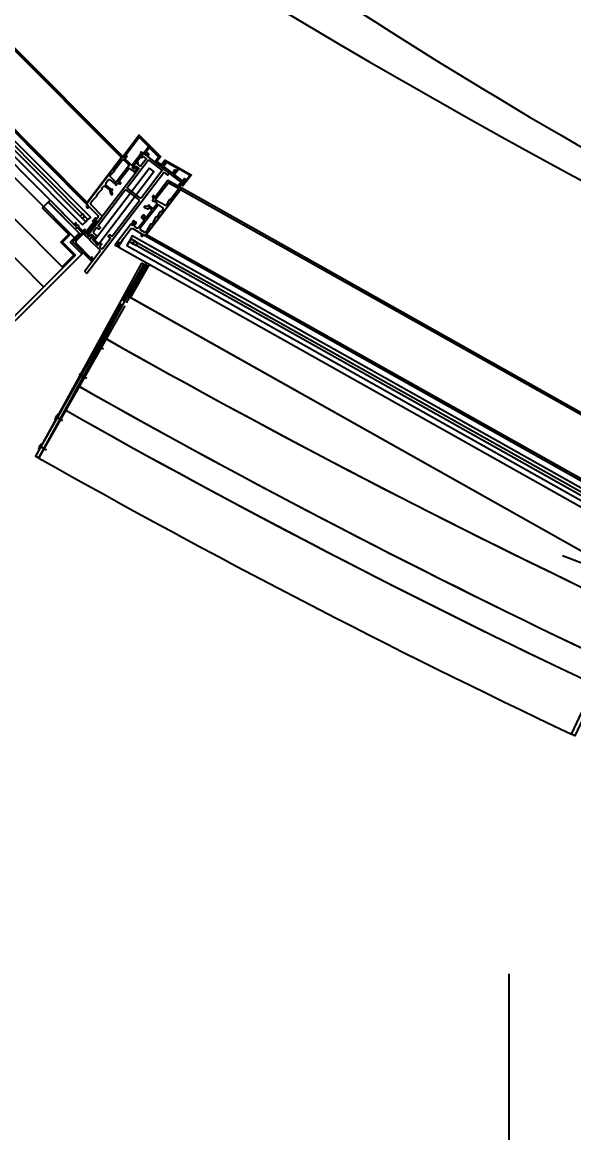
# Model space of a CAD drawing. Extents: x -120222 to -41942, y -19134 to 30932.
# Drawn here: x -96176 to -95169, y -7806 to -5778 of the extents above; entities that cross this region are included whole.
import ezdxf

# ---------------------------------------------------------------- set-up
doc = ezdxf.new("R2010")
doc.units = 0
doc.header["$LTSCALE"] = 150
doc.header["$MEASUREMENT"] = 0
doc.header["$PDMODE"] = 1
doc.header["$PDSIZE"] = -2
doc.layers.get('0').update_dxf_attribs({"linetype": 'CONTINUOUS'})
doc.layers.get('DEFPOINTS').update_dxf_attribs({"linetype": 'CONTINUOUS'})
for name, color, linetype in [('____-567', 7, 'CONTINUOUS'), ('_____', 7, 'CONTINUOUS'), ('_____-1', 7, 'CONTINUOUS'), ('___B', 7, 'CONTINUOUS')]:
    doc.layers.add(name, color=color, linetype=linetype)
doc.styles.get("Standard").update_dxf_attribs({"font": 'txt', "bigfont": 'BIGFONT.SHX'})
doc.dimstyles.new('KOYATSU-1', dxfattribs={"dimtxt": 116.375326, "dimasz": 75.111694, "dimexe": 0, "dimexo": 150, "dimgap": 150, "dimtad": 1, "dimdec": 1, "dimdsep": 46, "dimtxsty": 'Standard', "dimcen": 0, "dimadec": 0, "dimazin": 0, "dimtfac": 1, "dimtdec": 1, "dimtix": 1, "dimtmove": 2, "dimatfit": 3, "dimfxl": 1, "dimtolj": 1, "dimarcsym": 0})

# ---------------------------------------------------------------- blocks, each defined once
blk = doc.blocks.new('____-25')
at = {"color": 1, "linetype": 'Continuous'}
for p, q in [((-102639.5, -10364.2), (-102430.3, -10574.3)), ((-102711.8, -10436.1), (-102492.9, -10656.1)), ((-102743.7, -10467.9), (-102499.3, -10713.4)), ((-102828.8, -10552.5), (-102572.3, -10810.1)), ((-102322.1, -10632.7), (-101494.7, -11097.5)), ((-102514.2, -10693.4), (-102516.4, -10695.5)), ((-102502.1, -10710.6), (-102516.4, -10696.2)), ((-102511.8, -10695.2), (-102513.5, -10693.4)), ((-102512.6, -10696), (-102511.8, -10695.2)), ((-102512, -10697.1), (-102512.6, -10696.5)), ((-102508.2, -10698.7), (-102512, -10697.1)), ((-102507.2, -10699.8), (-102508.2, -10698.7)), ((-102508, -10700.6), (-102507.2, -10699.8)), ((-102501.1, -10708.1), (-102508, -10701.1)), ((-102484.4, -10696.4), (-102492.3, -10706.7)), ((-102490.8, -10708.9), (-102480.6, -10695.5)), ((-102480.7, -10692.3), (-102483.7, -10696.3)), ((-102479.8, -10690.4), (-102480.7, -10691.6)), ((-102480.6, -10695.5), (-102478.3, -10691.5)), ((-102478.4, -10690.9), (-102479.1, -10690.3)), ((-102502.1, -10711.3), (-102519.1, -10728.2)), ((-102499.6, -10713), (-102496.9, -10709.5)), ((-102498.1, -10706.1), (-102499.5, -10708)), ((-102496.9, -10709.5), (-102495.3, -10710.7)), ((-102495.1, -10707.1), (-102496.7, -10705.9)), ((-102495.3, -10710.7), (-102495.6, -10711.1)), ((-102494.9, -10711.8), (-102491, -10709.1)), ((-102384.7, -10714.5), (-101544.7, -11186.4)), ((-102519.1, -10728.9), (-102486.5, -10761.7)), ((-102485.8, -10761.6), (-102483, -10757.9)), ((-102484.2, -10756.3), (-102485.4, -10757.8)), ((-102483.1, -10756.6), (-102483.5, -10756.2)), ((-102427.3, -10836.2), (-102389.5, -10769.2)), ((-102421.2, -10839.6), (-102383.4, -10772.6)), ((-102383.4, -10772.6), (-102389.5, -10769.2)), ((-102430.1, -10841.2), (-102587.1, -11119.2)), ((-102424, -10844.6), (-102581, -11122.6)), ((-102473, -10913), (-102477.8, -10921.6)), ((-102477.7, -10922), (-102476.2, -10922.8)), ((-102463.2, -10924.2), (-102477.2, -10916.3)), ((-102471.1, -10913.7), (-102476.2, -10922.8)), ((-102472.6, -10912.9), (-102471.1, -10913.7)), ((-102503.2, -10966.5), (-102508.1, -10975.2)), ((-102502.8, -10966.4), (-102501.3, -10967.3)), ((-102508, -10975.6), (-102506.5, -10976.4)), ((-102493.5, -10977.7), (-102507.4, -10969.9)), ((-102501.3, -10967.3), (-102506.5, -10976.4)), ((-102546.7, -11043.6), (-102551.6, -11052.2)), ((-102537, -11054.8), (-102550.9, -11046.9)), ((-102544.8, -11044.3), (-102550, -11053.5)), ((-102546.3, -11043.5), (-102544.8, -11044.3)), ((-102551.5, -11052.6), (-102550, -11053.5)), ((-102577, -11097.2), (-102581.9, -11105.8)), ((-102581.7, -11106.2), (-102580.3, -11107)), ((-102567.2, -11108.4), (-102581.2, -11100.5)), ((-102575.1, -11097.9), (-102580.3, -11107)), ((-102576.6, -11097), (-102575.1, -11097.9)), ((-102581, -11122.6), (-102587.1, -11119.2))]:
    blk.add_line(p, q, dxfattribs=at)
at = {"color": 1, "linetype": 'Continuous', "flags": 128}
for points in [[(-102637.4, -10362), (-102428.5, -10571.9), (-102494.7, -10658.5), (-102714, -10438.2)], [(-102731, -10455.2), (-102495.5, -10691.7), (-102501.2, -10697.3), (-102736.6, -10460.8)], [(-102722.5, -10446.7), (-102487, -10683.2), (-102491.3, -10687.5), (-102726.7, -10450.9)], [(-102499.6, -10713), (-102511.7, -10725), (-102755.8, -10479.9)], [(-102524.4, -10712.3), (-102540.7, -10728.5), (-102517, -10752.2), (-102538.3, -10773.4), (-102793.3, -10517.3)], [(-101493.3, -11094.9), (-102320.2, -10630.3), (-102386.5, -10716.9), (-101546.2, -11189)], [(-101552, -11199.5), (-102410.4, -10717.2), (-102413.4, -10722.5), (-101555, -11204.7)], [(-102434.7, -10737.5), (-102434.9, -10737.9), (-101566.7, -11225.7)], [(-101557.9, -11210), (-102416.3, -10727.7), (-102420.2, -10734.7), (-101561.8, -11216.9)], [(-101480.3, -11354.5), (-102417.3, -10828.1), (-102383.6, -10766.7)], [(-101480.3, -11354.5), (-102413.6, -10830.2), (-102379.2, -10769.2)], [(-99335.6, -12101.6), (-99355.9, -12168.8), (-101625.1, -11301.4)]]:
    blk.add_lwpolyline(points, dxfattribs=at)
for points in [[(-102424.2, -10571.9), (-102426, -10570.2), (-102426, -10570.2, -0.375183), (-102426, -10569.8), (-102398.4, -10533.6), (-102398.4, -10533.6, -0.454352), (-102397.9, -10533.6), (-102359.2, -10572.5), (-102359.2, -10572.5, -0.375183), (-102359.2, -10572.9), (-102365.6, -10581.3), (-102356.3, -10588.4), (-102356.3, -10588.4, 0.414214), (-102354.9, -10588.3), (-102353.7, -10586.7), (-102353.9, -10585.9), (-102353.9, -10585.9, -0.371834), (-102353.7, -10585.4), (-102351.6, -10584.5), (-102351.6, -10584.5, -0.275177), (-102351.1, -10584.5), (-102350.1, -10585.3), (-102350.1, -10585.3, -0.414214), (-102350, -10586), (-102352.9, -10589.8), (-102352.9, -10589.8, 0.414214), (-102352.8, -10591.2), (-102338.4, -10602.2), (-102338.4, -10602.2, 0.414214), (-102337, -10602), (-102334.1, -10598.2), (-102334.1, -10598.2, -0.414214), (-102333.4, -10598.1), (-102332.6, -10598.6), (-102332.6, -10598.6, -0.275177), (-102332.3, -10599.6), (-102332.6, -10601.6), (-102332.6, -10601.6, -0.371834), (-102333, -10601.9), (-102333.8, -10601.9), (-102335, -10603.5), (-102335, -10603.5, 0.414214), (-102334.8, -10604.9), (-102317.4, -10618.2), (-102317.4, -10618.2, 0.414214), (-102316.7, -10618.1), (-102315.2, -10616.1), (-102315.2, -10616.1, -0.414214), (-102314.5, -10616), (-102314.1, -10616.3), (-102314.1, -10616.3, -0.414214), (-102313.9, -10617.7), (-102316.6, -10621.3), (-102316.6, -10621.3, -0.414214), (-102318, -10621.5), (-102368.6, -10582.8), (-102368.6, -10582.8, -0.414214), (-102368.8, -10581.4), (-102362.8, -10573.6), (-102362.8, -10573.6, 0.375183), (-102362.9, -10572.3), (-102378.2, -10556.9), (-102378.2, -10556.9, 0.454352), (-102379.7, -10557), (-102386.7, -10566.1), (-102384.9, -10568), (-102384.9, -10568, -0.366629), (-102384.9, -10568.7), (-102385.4, -10569.4), (-102385.4, -10569.4, -0.414214), (-102386.1, -10569.5), (-102389.7, -10566.7), (-102389.7, -10566.7, -0.414214), (-102389.8, -10566), (-102381.3, -10555), (-102381.3, -10555, 0.375183), (-102381.4, -10553.7), (-102396.7, -10538.3), (-102396.7, -10538.3, 0.454352), (-102398.2, -10538.4), (-102421.9, -10569.4), (-102421.9, -10569.4, 0.375183), (-102421.9, -10570), (-102420.4, -10571.6), (-102420.4, -10571.6, -0.375183), (-102420.3, -10572.2), (-102423.1, -10575.8), (-102423.1, -10575.8, -0.454352), (-102423.8, -10575.9), (-102425.3, -10574.4), (-102425.3, -10574.4, -0.375183), (-102425.3, -10573.8), (-102424.2, -10572.3), (-102424.2, -10572.3, 0.375183), (-102424.2, -10571.9)], [(-102407.7, -10599.8), (-102407.7, -10599.8, 0.414214), (-102406.3, -10599.6), (-102401.7, -10593.7), (-102401.7, -10593.7, 0.414214), (-102401.9, -10592.3), (-102402.8, -10591.5), (-102402.8, -10591.5, 0.357511), (-102404.1, -10591.6), (-102407.3, -10594.4), (-102407.6, -10594.8), (-102409.5, -10593.4), (-102409.5, -10593.4, -0.414214), (-102409.6, -10592), (-102391, -10567.6), (-102391, -10567.6, 0.414214), (-102391.2, -10566.2), (-102394, -10564.1), (-102394, -10564.1, 0.414214), (-102394.7, -10564.2), (-102395.6, -10565.4), (-102395.6, -10565.4, 0.414214), (-102395.5, -10566.1), (-102394.3, -10567), (-102410.6, -10588.3), (-102410.6, -10588.3, -0.454352), (-102412.1, -10588.4), (-102427.6, -10572.8), (-102427.6, -10572.8, 0.454352), (-102428.4, -10572.8), (-102494.2, -10659), (-102491.2, -10662), (-102492.3, -10663.1), (-102492.9, -10662.4), (-102492.9, -10662.4, 0.414214), (-102493.4, -10662.4), (-102493.8, -10662.8), (-102493.8, -10662.8, 0.182676), (-102493.9, -10663), (-102493.9, -10664.2), (-102493.9, -10664.2, 0.451416), (-102492.3, -10665.8), (-102491.1, -10665.7), (-102491.1, -10665.7, 0.182676), (-102490.9, -10665.6), (-102490.5, -10665.2), (-102490.5, -10665.2, 0.414214), (-102490.5, -10664.8), (-102491.2, -10664.1), (-102490.1, -10663.1), (-102473.6, -10679.7), (-102473.6, -10679.7, -0.375183), (-102473.4, -10683.6), (-102474.8, -10685.5), (-102474.8, -10685.5, -0.414214), (-102476.2, -10685.7), (-102477, -10685.1), (-102477, -10685.1, 0.414214), (-102478.4, -10685.2), (-102482.3, -10690.4), (-102482.3, -10690.4, 0.414214), (-102482.2, -10691.1), (-102481.4, -10691.7), (-102481.4, -10691.7, 0.414214), (-102480.7, -10691.6), (-102478.3, -10688.4), (-102478.3, -10688.4, -0.414214), (-102477.6, -10688.3), (-102477.2, -10688.7), (-102477.2, -10688.7, -0.414214), (-102476.8, -10691.5), (-102493.5, -10713.3), (-102493.5, -10713.3, -0.414214), (-102494.9, -10713.5), (-102496.9, -10712), (-102495.9, -10710.6), (-102495.9, -10710.6, 0.414214), (-102496, -10710.2), (-102496.2, -10710), (-102496.2, -10710, 0.322823), (-102496.8, -10710), (-102497.8, -10710.7), (-102499.4, -10712.7), (-102499.4, -10712.7, 0.375183), (-102499.3, -10713.4), (-102488.8, -10723.9), (-102488.8, -10723.9, 0.454352), (-102488, -10723.9), (-102483.2, -10717.6), (-102483.2, -10717.6, 0.414214), (-102483.4, -10716.2), (-102484.4, -10715.5), (-102484.4, -10715.5, 0.357511), (-102485.6, -10715.5), (-102488.8, -10718.3), (-102491.1, -10716.6), (-102491.1, -10716.6, -0.414214), (-102491.2, -10715.2), (-102465.7, -10681.8), (-102465.7, -10681.8, 0.375183), (-102465.8, -10680.5), (-102485.7, -10660.4), (-102485.7, -10660.4, -0.375183), (-102486, -10656.5), (-102482.7, -10652.1), (-102475.2, -10644.7), (-102475.2, -10644.7, 0.414214), (-102475.2, -10644), (-102475.9, -10643.3), (-102472.9, -10639.3), (-102465.4, -10631.9), (-102465.4, -10631.9, 0.414214), (-102465.4, -10631.2), (-102466.1, -10630.5), (-102465.5, -10629.7), (-102462.3, -10626.4), (-102462.3, -10626.4, -0.375183), (-102460.9, -10626.4), (-102451.1, -10633.9), (-102451.5, -10634.4), (-102451.5, -10634.4, 0.267949), (-102451.6, -10635.4), (-102449.3, -10641), (-102449.3, -10641, 0.414214), (-102447.3, -10641.8, 0.414214), (-102446.5, -10639.8), (-102448.4, -10635.3), (-102446.6, -10632.9), (-102446.6, -10632.9, 0.414214), (-102446.7, -10632.2), (-102447.1, -10631.9), (-102447.1, -10631.9, 0.414214), (-102447.8, -10632), (-102448.1, -10632.4), (-102458.6, -10624.4), (-102458.6, -10624.4, -0.454352), (-102458.7, -10622.9), (-102458.1, -10622.3), (-102458.1, -10622.3, 0.414214), (-102458.1, -10621.6), (-102458.8, -10620.9), (-102454.3, -10615.1), (-102454.3, -10615.1, -0.414214), (-102451.5, -10614.7), (-102440.8, -10622.9), (-102441.1, -10623.3), (-102441.1, -10623.3, 0.414214), (-102441, -10624), (-102440.6, -10624.3), (-102440.6, -10624.3, 0.414214), (-102439.9, -10624.2), (-102438.1, -10621.8), (-102433.2, -10622.4), (-102433.2, -10622.4, 0.414214), (-102431.5, -10621.1), (-102431.5, -10621.1, 0.414214), (-102432.8, -10619.5), (-102435.1, -10619.2), (-102435.1, -10619.2, -0.57735), (-102435.5, -10618.4), (-102416.9, -10594), (-102416.9, -10594, -0.414214), (-102415.5, -10593.9)], [(-102353.6, -10601.9), (-102353.6, -10601.9, -0.414214), (-102352.2, -10601.7), (-102346.7, -10605.9), (-102346.7, -10605.9, 0.414214), (-102345.2, -10605.7), (-102343.4, -10603.3), (-102343.4, -10603.3, 0.414214), (-102343.6, -10601.9), (-102382.1, -10572.5), (-102382.1, -10572.5, -0.414214), (-102382.3, -10571.1), (-102380.5, -10568.7), (-102380.5, -10568.7, 0.414214), (-102380.7, -10567.3), (-102384.7, -10564.3), (-102384.7, -10564.3, 0.414214), (-102385.4, -10564.4), (-102386.3, -10565.6), (-102386.3, -10565.6, 0.366629), (-102386.3, -10566.3), (-102384.5, -10568.2), (-102384.1, -10568.5), (-102385.3, -10570.1), (-102389.3, -10567), (-102389.3, -10567, 0.414214), (-102390.7, -10567.2), (-102394.3, -10572), (-102394.3, -10572, 0.414214), (-102394.2, -10573.4), (-102393, -10574.3), (-102393, -10574.3, 0.414214), (-102392.3, -10574.2), (-102390.6, -10572.1), (-102385.5, -10576), (-102385.5, -10576, -0.414214), (-102385.3, -10577.4), (-102394.6, -10589.6), (-102394.6, -10589.6, -0.414214), (-102396, -10589.8), (-102401.2, -10585.9), (-102399.6, -10583.7), (-102399.6, -10583.7, 0.414214), (-102399.6, -10583), (-102400.8, -10582.1), (-102400.8, -10582.1, 0.414214), (-102402.2, -10582.3), (-102409.3, -10591.6), (-102409.3, -10591.6, 0.414214), (-102409.2, -10593), (-102408.2, -10593.7), (-102408.2, -10593.7, 0.357511), (-102407, -10593.7), (-102403.7, -10590.9), (-102403.4, -10590.5), (-102399.1, -10593.8), (-102399.1, -10593.8, -0.414214), (-102398.9, -10595.2), (-102490.9, -10715.5), (-102490.9, -10715.5, 0.414214), (-102490.7, -10716.9), (-102489.7, -10717.7), (-102489.7, -10717.7, 0.357511), (-102488.5, -10717.6), (-102485.2, -10714.8), (-102484.9, -10714.4), (-102482.7, -10716.1), (-102482.7, -10716.1, -0.414214), (-102482.6, -10716.8), (-102488.1, -10724), (-102488.1, -10724, 0.375183), (-102488.1, -10724.7), (-102470.5, -10742.3), (-102470.5, -10742.3, -0.375183), (-102470.3, -10746.2), (-102497.3, -10781.6), (-102497.3, -10781.6, 0.375183), (-102497.3, -10782), (-102494.2, -10785.2), (-102494.2, -10785.2, 0.454352), (-102493.7, -10785.1)], [(-102417.6, -10587.1), (-102417.6, -10587.1, -0.375183), (-102417.4, -10589.8), (-102439.5, -10618.7), (-102439.5, -10618.7, -0.454352), (-102441, -10618.8), (-102450.4, -10609.4), (-102450.4, -10609.4, -0.414214), (-102450.4, -10606.6), (-102442.9, -10599.2), (-102442.9, -10599.2, 0.414214), (-102442.9, -10598.5), (-102443.6, -10597.8), (-102429.1, -10578.8), (-102429.1, -10578.8, -0.454352), (-102426.1, -10578.6)], [(-102381.6, -10579.2), (-102381.6, -10579.2, -0.414214), (-102380.2, -10579), (-102356.4, -10597.2), (-102356.4, -10597.2, -0.414214), (-102356.2, -10598.6), (-102393.5, -10647.5), (-102393.5, -10647.5, -0.414214), (-102396.3, -10647.9), (-102418.6, -10630.9), (-102418.6, -10630.9, -0.414214), (-102419, -10628.1)], [(-102319.3, -10624.8), (-102313.3, -10616.9), (-102313.3, -10616.9, 0.414214), (-102313.3, -10616.2), (-102314.9, -10615), (-102316.8, -10617.4), (-102316.8, -10617.4, -0.414214), (-102317.5, -10617.4), (-102318.3, -10616.8), (-102318.3, -10616.8, -0.414214), (-102318.3, -10616.1), (-102315.9, -10613), (-102315.9, -10613, -0.414214), (-102314.5, -10612.8), (-102312.5, -10614.3), (-102312.5, -10614.3, 0.414214), (-102311.1, -10614.1), (-102306, -10607.5), (-102306, -10607.5, 0.456264), (-102306.4, -10606), (-102325, -10595.5), (-102325, -10595.5, 0.373377), (-102326.3, -10595.8), (-102333.4, -10605), (-102333.4, -10605, -0.414214), (-102334.1, -10605.1), (-102334.3, -10604.9), (-102334.3, -10604.9, -0.320465), (-102334.5, -10604.3), (-102333.9, -10602.4), (-102333.9, -10602.4, -0.325184), (-102333.5, -10602.1), (-102332.7, -10602.1), (-102331.2, -10600.2), (-102331.2, -10600.2, 0.414214), (-102331.3, -10599.5), (-102333.3, -10598), (-102333.3, -10598, -0.414214), (-102333.4, -10597.3), (-102333.1, -10596.9), (-102333.1, -10596.9, -0.414214), (-102332.4, -10596.8), (-102330.4, -10598.4), (-102330.4, -10598.4, 0.414214), (-102329.7, -10598.3), (-102327.5, -10595.4), (-102327.5, -10595.4, 0.456264), (-102327.8, -10593.9), (-102338.8, -10587.8), (-102338.9, -10587.5), (-102339.2, -10587.6), (-102349.6, -10581.7), (-102349.6, -10581.7, 0.373377), (-102350.3, -10581.8), (-102350.6, -10582.3), (-102350.6, -10582.3, 0.414214), (-102350.5, -10583), (-102349.2, -10584), (-102349.2, -10584, -0.414214), (-102349.1, -10584.7), (-102349.4, -10585.1), (-102349.4, -10585.1, -0.414214), (-102350.1, -10585.2), (-102352.1, -10583.7), (-102352.1, -10583.7, 0.414214), (-102352.8, -10583.8), (-102354.2, -10585.7), (-102354, -10586.4), (-102354, -10586.4, -0.325184), (-102354.1, -10586.9), (-102355.8, -10588), (-102355.8, -10588, -0.320465), (-102356.4, -10588), (-102357.1, -10587.5), (-102357.1, -10587.5, -0.414214), (-102357.2, -10586.8), (-102351.3, -10579), (-102351.3, -10579, -0.373377), (-102350.6, -10578.9), (-102303, -10605.5), (-102303, -10605.5, -0.456264), (-102302.9, -10606.3), (-102317.9, -10625.9)], [(-102384.5, -10666.4), (-102382.2, -10668.1), (-102382.2, -10668.1, 0.414214), (-102381.5, -10668.1), (-102379.8, -10665.9), (-102375.9, -10668.9), (-102375.9, -10668.9, -0.414214), (-102375.5, -10671.7), (-102386.1, -10685.6), (-102389.1, -10683.3), (-102387.8, -10681.6), (-102387.8, -10681.6, 0.414214), (-102388, -10680.2), (-102389.2, -10679.3), (-102389.2, -10679.3, 0.414214), (-102390.6, -10679.5), (-102393.4, -10683.2), (-102393.4, -10683.2, 0.414214), (-102393.3, -10684.6), (-102389, -10687.8), (-102389, -10687.8, -0.414214), (-102388.9, -10689.2), (-102398.9, -10702.3), (-102398.9, -10702.3, -0.373377), (-102401.4, -10702.8), (-102405.8, -10700.3), (-102405.8, -10700.3, -0.456264), (-102406.4, -10697.4), (-102403.5, -10693.5), (-102403.5, -10693.5, 0.414214), (-102403.7, -10692.1), (-102406.9, -10689.7), (-102406.9, -10689.7, 0.414214), (-102408.3, -10689.9), (-102409.8, -10691.9), (-102409.8, -10691.9, 0.414214), (-102409.7, -10692.6), (-102408.9, -10693.2), (-102408, -10692), (-102406.8, -10692.9), (-102406.8, -10692.9, -0.414214), (-102406.7, -10693.6), (-102409.7, -10697.6), (-102409.7, -10697.6, -0.414214), (-102410.4, -10697.7), (-102411.6, -10696.8), (-102410.7, -10695.6), (-102411.5, -10695), (-102411.5, -10695, 0.414214), (-102412.2, -10695.1), (-102441.6, -10733.5), (-102441.6, -10733.5, 0.456264), (-102441.5, -10734.2), (-102435.8, -10737.4), (-102435.8, -10737.4, 0.414214), (-102435.1, -10737.2), (-102434, -10735.3), (-102434, -10735.3, 0.414214), (-102434.1, -10734.9), (-102435.2, -10734.3), (-102435.5, -10734.9), (-102435.5, -10734.9, -0.414214), (-102435.9, -10735), (-102436.5, -10734.7), (-102436.5, -10734.7, -0.414214), (-102436.9, -10733.3), (-102435, -10729.9), (-102435, -10729.9, -0.414214), (-102433.6, -10729.5), (-102433, -10729.8), (-102433, -10729.8, -0.414214), (-102432.9, -10730.2), (-102433.2, -10730.8), (-102432.2, -10731.4), (-102432.2, -10731.4, 0.414214), (-102431.8, -10731.3), (-102426.5, -10722), (-102413.4, -10704.8), (-102413.4, -10704.8, -0.373377), (-102409.5, -10704), (-102392.1, -10713.8), (-102392.9, -10715.1), (-102393.7, -10714.6), (-102393.7, -10714.6, 0.414214), (-102394.1, -10714.7), (-102394.4, -10715.2), (-102394.4, -10715.2, 0.182676), (-102394.4, -10715.4), (-102394.2, -10716.6), (-102394.2, -10716.6, 0.451416), (-102392.2, -10717.7), (-102391.1, -10717.3), (-102391.1, -10717.3, 0.182676), (-102390.9, -10717.2), (-102390.6, -10716.7), (-102390.6, -10716.7, 0.414214), (-102390.7, -10716.3), (-102391.6, -10715.8), (-102390.8, -10714.5), (-102387.5, -10716.4), (-102387.5, -10716.4, 0.373377), (-102386.9, -10716.2), (-102321.2, -10630.4), (-102321.2, -10630.4, 0.456264), (-102321.3, -10629.7), (-102323.8, -10628.3), (-102323.8, -10628.3, -0.456264), (-102324, -10627.5), (-102320.8, -10623.3), (-102320.8, -10623.3, 0.456264), (-102321.1, -10621.8), (-102321.9, -10621.3), (-102321.9, -10621.3, 0.373377), (-102323.2, -10621.6), (-102326.5, -10625.8), (-102326.5, -10625.8, -0.373377), (-102327.7, -10626.1), (-102345.5, -10616.1), (-102351.4, -10623.9), (-102351.4, -10624.2), (-102351.7, -10624.2), (-102368.9, -10646.7), (-102368.9, -10646.7, -0.57735), (-102369.8, -10646.6), (-102370.7, -10644.5), (-102370.7, -10644.5, 0.414214), (-102372.6, -10643.7, 0.414214), (-102373.5, -10645.7), (-102371.6, -10650.2), (-102373.4, -10652.6), (-102373.4, -10652.6, 0.414214), (-102373.3, -10653.3), (-102372.9, -10653.6), (-102372.9, -10653.6, 0.414214), (-102372.2, -10653.5), (-102371.9, -10653.1), (-102365.9, -10657.6), (-102365.9, -10657.6, -0.414214), (-102365.8, -10659), (-102371.8, -10667), (-102371.8, -10667, -0.414214), (-102373.2, -10667.2), (-102379.2, -10662.6), (-102378.9, -10662.2), (-102378.9, -10662.2, 0.414214), (-102379, -10661.5), (-102379.4, -10661.2), (-102379.4, -10661.2, 0.414214), (-102380.1, -10661.3), (-102381.9, -10663.7), (-102386.8, -10663.1), (-102386.8, -10663.1, 0.414214), (-102388.5, -10664.3), (-102388.5, -10664.3, 0.414214), (-102387.2, -10666)], [(-102350.8, -10661.3), (-102366.6, -10652.4), (-102366.6, -10652.4, -0.456264), (-102367.2, -10649.4), (-102345.7, -10621.4), (-102345.7, -10621.4, -0.373377), (-102343.2, -10620.8), (-102327.3, -10629.7), (-102327.3, -10629.7, -0.456264), (-102326.7, -10632.7), (-102341.3, -10651.7), (-102342.2, -10651.2), (-102342.2, -10651.2, 0.414214), (-102342.9, -10651.4), (-102348, -10660.6), (-102348, -10660.6, -0.414214), (-102350.8, -10661.3)], [(-102453.6, -10718.7), (-102453.6, -10718.7, -0.414214), (-102453.8, -10717.2), (-102452.6, -10715.7), (-102452.6, -10715.7, -0.414214), (-102451.1, -10715.5), (-102448.4, -10717.6), (-102448.4, -10717.6, 0.414214), (-102447, -10717.4), (-102398.1, -10653.5), (-102398.1, -10653.5, 0.414214), (-102398.5, -10650.6), (-102420.7, -10633.6), (-102420.7, -10633.6, 0.414214), (-102423.5, -10634), (-102472.4, -10698), (-102472.4, -10698, 0.414214), (-102472.2, -10699.4), (-102469.4, -10701.5), (-102469.4, -10701.5, -0.414214), (-102469.2, -10702.9), (-102470.4, -10704.5), (-102470.4, -10704.5, -0.414214), (-102471.9, -10704.7), (-102474.6, -10702.6), (-102474.6, -10702.6, 0.414214), (-102476, -10702.7), (-102481.3, -10709.6), (-102481.3, -10709.6, 0.414214), (-102480.9, -10712.4), (-102476.7, -10715.7), (-102475, -10717), (-102475, -10717, -0.414214), (-102474.8, -10718.4), (-102476, -10720), (-102476, -10720, -0.414214), (-102477.4, -10720.2), (-102478.3, -10719.4), (-102478.3, -10719.4, 0.414214), (-102479.7, -10719.6), (-102482, -10722.6), (-102482, -10722.6, 0.375183), (-102481.9, -10725.2), (-102473.8, -10733.3), (-102473.8, -10733.3, 0.454352), (-102472.3, -10733.2), (-102470.8, -10731.4), (-102470.8, -10731.4, -0.198912), (-102470.2, -10731), (-102468.2, -10730.7), (-102468.2, -10730.7, -0.198912), (-102467.5, -10730.9), (-102467, -10731.3), (-102467, -10731.3, -0.414214), (-102466.8, -10732.7), (-102469.6, -10736.3), (-102469.6, -10736.3, 0.375183), (-102469.5, -10737.6), (-102467.1, -10740), (-102467.1, -10740, 0.454352), (-102464.1, -10739.8), (-102450.6, -10722.2), (-102450.6, -10722.2, 0.414214), (-102450.8, -10720.8)], [(-102361.2, -10661.3), (-102361.2, -10661.3, 0.414214), (-102364, -10661.7), (-102395.9, -10703.3), (-102395.9, -10703.3, 0.456264), (-102395.3, -10706.3), (-102388.2, -10710.2), (-102388.2, -10710.2, 0.373377), (-102385.6, -10709.7), (-102381.8, -10704.7), (-102376.6, -10695.5), (-102376.6, -10695.5, -0.414214), (-102376, -10695.3), (-102375, -10695.8), (-102372, -10691.8), (-102366.8, -10682.7), (-102366.8, -10682.7, -0.414214), (-102366.1, -10682.5), (-102365.2, -10683), (-102364.6, -10682.2), (-102359.5, -10673.1), (-102359.5, -10673.1, -0.414214), (-102358.8, -10672.9), (-102357.8, -10673.4), (-102354.5, -10669), (-102354.5, -10669, 0.414214), (-102354.8, -10666.2)]]:
    blk.add_lwpolyline(points, format="xyb", close=True, dxfattribs=at)
for points in [[(-102378.9, -10593.8), (-102479.5, -10725.5), (-102471.6, -10731.5), (-102371, -10599.9)], [(-102560.3, -10652.1), (-102563.9, -10655.6), (-102514.5, -10705.2), (-102510.9, -10701.7)], [(-102499.4, -10684.3), (-102498.7, -10683.6), (-102498, -10680.7), (-102501.5, -10677.2), (-102505.7, -10681.4), (-102502.2, -10685)], [(-102499.4, -10684.3), (-102498.7, -10683.6), (-102498, -10680.7), (-102491.3, -10687.5), (-102495.5, -10691.7), (-102502.2, -10685)], [(-102408.1, -10729.4), (-102407.6, -10728.6), (-102405.1, -10727.1), (-102413.4, -10722.5), (-102416.3, -10727.7), (-102408, -10732.4)], [(-102408.1, -10729.4), (-102407.6, -10728.6), (-102405.1, -10727.1), (-102400.7, -10729.6), (-102403.7, -10734.8), (-102408, -10732.4)], [(-102393.9, -10766.7), (-102587.2, -11119.3), (-102581, -11122.6), (-102387.7, -10770.1)], [(-101446.5, -11299), (-101602.1, -11629.7), (-101608.5, -11626.8), (-101452.6, -11295.5)]]:
    blk.add_lwpolyline(points, close=True, dxfattribs=at)
for points in [[(-102749.5, -10986.5), (-102514.9, -10753), (-102514.9, -10753, 0.414214), (-102514.9, -10751.5), (-102537.1, -10729.2), (-102537.1, -10729.2, -0.414214), (-102537.1, -10727.8), (-102525.8, -10716.5), (-102525.8, -10716.5, 0.414214), (-102525.8, -10715.1), (-102573.8, -10666.9), (-102573.8, -10666.9, -0.414214), (-102573.8, -10665.5), (-102564.6, -10656.3), (-102564.6, -10656.3, -0.414214), (-102563.1, -10656.3), (-102508.1, -10711.6), (-102508.1, -10711.6, -0.414214), (-102508.1, -10713), (-102523, -10727.8), (-102523, -10727.8, 0.414214), (-102523, -10729.3), (-102502.9, -10749.5), (-102502.9, -10749.5, -0.414214), (-102502.9, -10750.9), (-102744.6, -10991.5)], [(-102515.9, -10720.8), (-102523, -10727.8), (-102523, -10727.8, 0.414214), (-102523, -10729.3), (-102502.9, -10749.5), (-102502.9, -10749.5, -0.414214), (-102502.9, -10750.9), (-102744.6, -10991.5), (-102749.5, -10986.5), (-102514.9, -10753), (-102514.9, -10753, 0.414214), (-102514.9, -10751.5), (-102537.1, -10729.2), (-102537.1, -10729.2, -0.414214), (-102537.1, -10727.8), (-102523, -10713.7)], [(-102499.6, -10713), (-102513.1, -10726.5), (-102513.1, -10726.5, 0.414214), (-102513.1, -10730.7), (-102486.1, -10757.8)]]:
    blk.add_lwpolyline(points, format="xyb", dxfattribs=at)
at = {"color": 1, "linetype": 'Continuous'}
blk.add_circle((-102516.7, -10695.9), 1, dxfattribs=at)
for centre, radius, start, end in [((-102516, -10695.9), 0.5, 134.8719, 224.8719), ((-102513.9, -10693.8), 0.5, 44.8719, 134.8719), ((-102512.4, -10696.2), 0.3, 134.8719, 224.8719), ((-102507.8, -10700.9), 0.3, 134.8719, 224.8719), ((-102484, -10696.7), 0.5, 52.611, 142.611), ((-102480.3, -10691.9), 0.5, 142.611, 232.611), ((-102479.4, -10690.7), 0.5, 52.611, 142.611), ((-102478.8, -10691.3), 0.5, 330.5806, 52.611), ((-102502.4, -10711), 0.5, 314.7403, 44.8719), ((-102500.3, -10707.4), 1, 224.8719, 322.611), ((-102497.3, -10706.7), 1, 52.611, 142.611), ((-102495.2, -10711.4), 0.5, 142.611, 307.529), ((-102493.9, -10705.5), 2, 232.611, 322.611), ((-102491.6, -10708.3), 1, 304.4677, 322.611), ((-102518.8, -10728.6), 0.5, 134.7403, 224.8719), ((-102486.2, -10761.3), 0.5, 224.8719, 322.611), ((-102485.8, -10757.5), 0.5, 224.8719, 322.611), ((-102483.8, -10756.6), 0.5, 44.8719, 142.611), ((-102483.8, -10757.3), 1, 322.611, 44.8719), ((-95081.7, 2156), 15000, 240.53186, 244.65825), ((-95081.7, 2156), 15000, 240.54384, 244.65825), ((-102477.6, -10921.8), 0.3, 150.5438, 240.5438), ((-102472.7, -10913.1), 0.3, 60.5438, 150.5438), ((-102503, -10966.7), 0.3, 60.5438, 150.5438), ((-102507.8, -10975.3), 0.3, 150.5438, 240.5438), ((-95081.7, 2156), 15100, 240.5367, 244.65918), ((-95081.7, 2156), 15100, 240.54384, 244.65918), ((-102546.5, -11043.7), 0.3, 60.5438, 150.5438), ((-95081.7, 2156), 15150, 240.5391, 244.65963), ((-95081.7, 2156), 15150, 240.54384, 244.65963), ((-102551.3, -11052.4), 0.3, 150.5438, 240.5438), ((-102581.6, -11105.9), 0.3, 150.5438, 240.5438), ((-102576.7, -11097.3), 0.3, 60.5438, 150.5438), ((-95081.7, 2156), 15250, 240.54384, 244.66054), ((-95081.7, 2156), 15250, 240.54384, 244.66054)]:
    blk.add_arc(centre, radius, start, end, dxfattribs=at)
blk = doc.blocks.new('____-26')
at = {"color": 1}
blk.add_blockref('____-25', (0, 0), dxfattribs=at)
blk = doc.blocks.new('____-27')
at = {"color": 1}
blk.add_blockref('____-26', (0, 0), dxfattribs=at)
blk = doc.blocks.new('____-28')
at = {"color": 1}
blk.add_blockref('____-27', (0, 0), dxfattribs=at)
blk = doc.blocks.new('____-54')
at = {"color": 1, "linetype": 'Continuous'}
blk.add_arc((-94740, 2070.8), 14418.1, 235.41041, 270.87027, dxfattribs=at)
blk = doc.blocks.new('____-167')
at = {"color": 1}
for name in ['____-54', '____-28']:
    blk.add_blockref(name, (0, 0), dxfattribs=at)
blk = doc.blocks.new('*D604')
at = {"layer": '_____-1', "color": 0, "linetype": 'Continuous', "lineweight": -2, "transparency": 16777216}
for p, q in [((-99947.5, -7515.3), (-99947.5, -12365.3)), ((-88087.5, -7515.3), (-88087.5, -12365.3)), ((-88162.6, -12365.3), (-99872.3, -12365.3))]:
    blk.add_line(p, q, dxfattribs=at)
at = {"layer": '_____-1', "color": 0, "linetype": 'Continuous', "transparency": 16777216}
for points in [[(-99872.3, -12352.8), (-99872.3, -12377.8), (-99947.5, -12365.3)], [(-88162.6, -12352.8), (-88162.6, -12377.8), (-88087.5, -12365.3)]]:
    blk.add_solid(points, dxfattribs=at)
at = {"layer": 'DEFPOINTS', "color": 0, "linetype": 'Continuous', "transparency": 16777216}
for p in [(-99947.5, -7365.3), (-88087.5, -7365.3), (-99947.5, -12365.3)]:
    blk.add_point(p, dxfattribs=at)
at = {"layer": '_____-1', "color": 0, "linetype": 'Continuous', "transparency": 16777216, "insert": (-94017.5, -12157.1), "char_height": 116.38, "attachment_point": 5}
blk.add_mtext('\\A1;11860', dxfattribs=at)
blk = doc.blocks.new('*D608')
at = {"layer": '_____-1', "color": 0, "linetype": 'Continuous', "lineweight": -2, "transparency": 16777216}
for p, q in [((-97687.5, -7515.3), (-97687.5, -11365.3)), ((-95287.5, -7515.3), (-95287.5, -11365.3)), ((-95362.6, -11365.3), (-97612.3, -11365.3))]:
    blk.add_line(p, q, dxfattribs=at)
at = {"layer": '_____-1', "color": 0, "linetype": 'Continuous', "transparency": 16777216}
for points in [[(-97612.3, -11352.8), (-97612.3, -11377.8), (-97687.5, -11365.3)], [(-95362.6, -11352.8), (-95362.6, -11377.8), (-95287.5, -11365.3)]]:
    blk.add_solid(points, dxfattribs=at)
at = {"layer": 'DEFPOINTS', "color": 0, "linetype": 'Continuous', "transparency": 16777216}
for p in [(-97687.5, -7365.3), (-95287.5, -7365.3), (-97687.5, -11365.3)]:
    blk.add_point(p, dxfattribs=at)
at = {"layer": '_____-1', "color": 0, "linetype": 'Continuous', "transparency": 16777216, "insert": (-96487.5, -11157.1), "char_height": 116.38, "attachment_point": 5}
blk.add_mtext('\\A1;2400', dxfattribs=at)
blk = doc.blocks.new('*D609')
at = {"layer": '_____-1', "color": 0, "linetype": 'Continuous', "lineweight": -2, "transparency": 16777216}
for p, q in [((-95287.5, -7515.3), (-95287.5, -11365.3)), ((-92887.5, -7515.3), (-92887.5, -11365.3)), ((-92962.6, -11365.3), (-95212.3, -11365.3))]:
    blk.add_line(p, q, dxfattribs=at)
at = {"layer": '_____-1', "color": 0, "linetype": 'Continuous', "transparency": 16777216}
for points in [[(-95212.3, -11352.8), (-95212.3, -11377.8), (-95287.5, -11365.3)], [(-92962.6, -11352.8), (-92962.6, -11377.8), (-92887.5, -11365.3)]]:
    blk.add_solid(points, dxfattribs=at)
at = {"layer": 'DEFPOINTS', "color": 0, "linetype": 'Continuous', "transparency": 16777216}
for p in [(-95287.5, -7365.3), (-92887.5, -7365.3), (-95287.5, -11365.3)]:
    blk.add_point(p, dxfattribs=at)
at = {"layer": '_____-1', "color": 0, "linetype": 'Continuous', "transparency": 16777216, "insert": (-94087.5, -11157.1), "char_height": 116.38, "attachment_point": 5}
blk.add_mtext('\\A1;2400', dxfattribs=at)

msp = doc.modelspace()

# ---------------------------------------------------------------- linework, layer by layer
at = {"layer": '_____', "color": 0, "linetype": 'Continuous'}
msp.add_arc((-90236.36093, 2522.41353), 9345.70444, 237.061356447, 243.207755371, dxfattribs=at)
at = {"layer": '___B', "color": 0, "linetype": 'Continuous'}
msp.add_arc((-90236.36093, 2522.41353), 9845.70444, 237.087519409, 243.213801525, dxfattribs=at)

# ---------------------------------------------------------------- block references
at = {"layer": '____-567', "color": 0}
msp.add_blockref('____-167', (6435.10495, 4548.69799), dxfattribs=at)

# ---------------------------------------------------------------- dimensions: what is measured, and where the dimension line sits
at = {"layer": '_____-1', "color": 0, "linetype": 'Continuous'}
for base, p1, p2, picture, middle in [((-99947.45331, -12365.28316), (-88087.45331, -7365.28316), (-99947.45331, -7365.28316), '*D604', (-94017.45331, -12157.0955)), ((-97687.45331, -11365.28316), (-95287.45331, -7365.28316), (-97687.45331, -7365.28316), '*D608', (-96487.45331, -11157.0955)), ((-95287.45331, -11365.28316), (-92887.45331, -7365.28316), (-95287.45331, -7365.28316), '*D609', (-94087.45331, -11157.0955))]:
    dim = msp.add_linear_dim(base=base, p1=p1, p2=p2, dimstyle='KOYATSU-1', dxfattribs=at)
    dim.commit()
    dim.dimension.update_dxf_attribs({"geometry": picture, "text_midpoint": middle})

doc.saveas('drawing.dxf')
